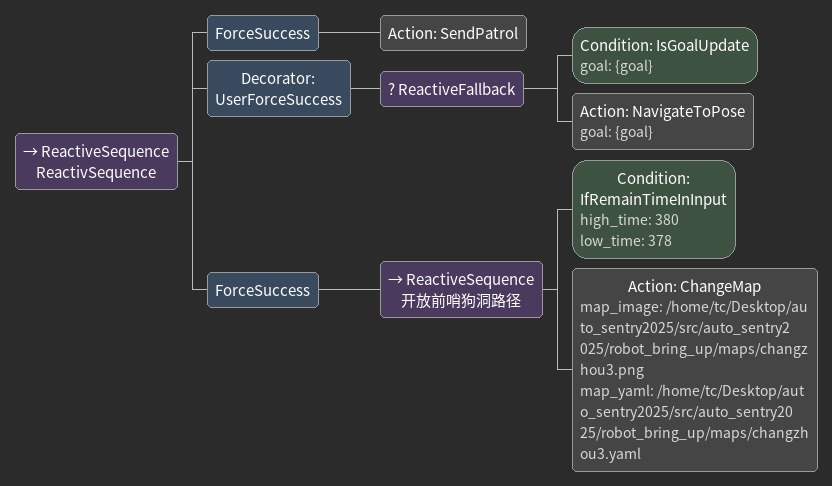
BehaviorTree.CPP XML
<ReactiveSequence name="ReactivSequence">
    <ForceSuccess>
        <Action ID="SendPatrol"/>
    </ForceSuccess>
    <Decorator ID="UserForceSuccess">
        <ReactiveFallback>
            <Condition ID="IsGoalUpdate" goal="{goal}"/>
            <Action ID="NavigateToPose" goal="{goal}"/>
        </ReactiveFallback>
    </Decorator>
    <ForceSuccess>
        <ReactiveSequence name="开放前哨狗洞路径">
            <Condition ID="IfRemainTimeInInput" high_time="380" low_time="378"/>
            <Action ID="ChangeMap" map_image="/home/tc/Desktop/auto_sentry2025/src/auto_sentry2025/robot_bring_up/maps/changzhou3.png" map_yaml="/home/tc/Desktop/auto_sentry2025/src/auto_sentry2025/robot_bring_up/maps/changzhou3.yaml"/>
        </ReactiveSequence>
    </ForceSuccess>
</ReactiveSequence>
